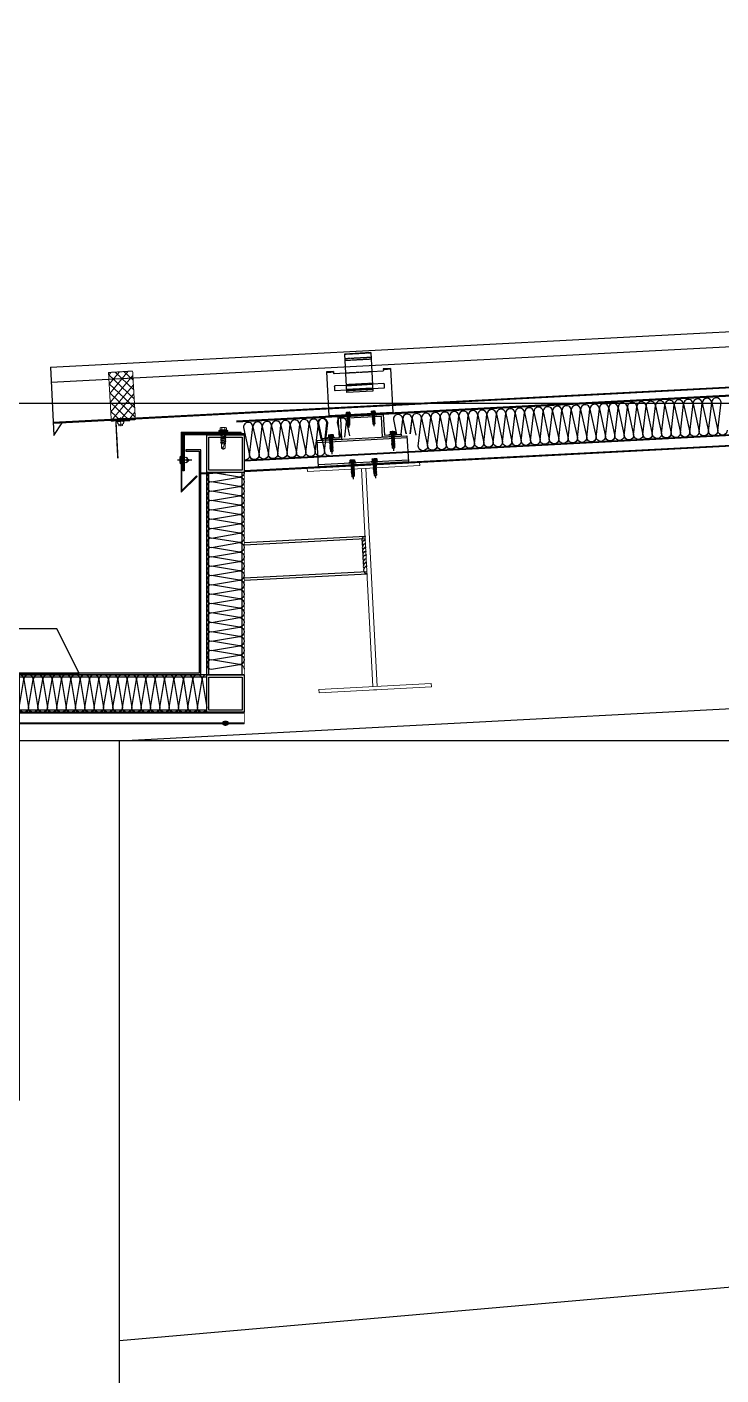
# Model space of a CAD drawing. Extents: x -599358 to 2865263, y -1062760 to 486533.
# Drawn here: x 1850547 to 1851472, y -661956 to -660158 of the extents above; entities that cross this region are included whole.
import ezdxf

# ---------------------------------------------------------------- set-up
doc = ezdxf.new("R2010")
doc.units = 0
for name, pattern in [('__DASH', [0.35, 0.25, -0.1]), ('CENTER', [2, 1.25, -0.25, 0.25, -0.25]), ('CENTER2', [28.575, 19.05, -3.175, 3.175, -3.175]), ('DASH', [0.35, 0.25, -0.1]), ('DOTE', [2.42, 2, -0.2, 0.02, -0.2]), ('HIDDEN', [0.375, 0.25, -0.125])]:
    doc.linetypes.add(name, pattern=pattern)
for name, color, linetype, lineweight in [('00-BW', 140, 'HIDDEN', 5), ('0CABR-零部件（螺钉、螺栓、五金件）', 53, 'Continuous', 13), ('S-dim', 81, 'Continuous', 0), ('T码、堵头、配件', 6, 'Continuous', 13), ('屋面板', 6, 'Continuous', 13), ('粗', 7, 'Continuous', 50), ('紧固件', 4, 'Continuous', 13)]:
    doc.layers.add(name, color=color, linetype=linetype, lineweight=lineweight)
for name, color, linetype in [('3索引', 3, 'Continuous'), ('A-AXIS-DOTE', 14, 'DOTE'), ('A-AXIS-DP', 126, 'Continuous'), ('A-AXIS-SYMB', 3, 'Continuous'), ('A-LIN-V', 9, 'Continuous'), ('BWM', 8, 'Continuous'), ('cen', 1, 'CENTER'), ('COLUMN', 9, 'Continuous'), ('HATCH', 66, 'Continuous'), ('PJ', 151, 'Continuous'), ('Q-焊缝', 8, 'Continuous'), ('SCREW', 233, 'Continuous'), ('SEAMLOK75 - SHEET', 6, 'Continuous'), ('ZX', 1, 'CENTER2'), ('拉铆钉', 243, 'Continuous'), ('配件', 4, 'Continuous'), ('钢承板', 253, 'Continuous')]:
    doc.layers.add(name, color=color, linetype=linetype)

# ---------------------------------------------------------------- blocks, each defined once
blk = doc.blocks.new('w432424324')
at = {"layer": 'A-LIN-V', "color": 2}
for p, q in [((-768354.7, 584057.5), (-759779.7, 584507.5)), ((-768354.7, 583257.5), (-759779.7, 584007.5))]:
    blk.add_line(p, q, dxfattribs=at)
at = {"layer": 'COLUMN'}
blk.add_lwpolyline([(-769154.7, 584057.5), (-769154.7, 568257.5), (-768354.7, 568257.5), (-768354.7, 584057.5)], close=True, dxfattribs=at)
blk = doc.blocks.new('压块-flat-1')
at = {"layer": 'HATCH', "ltscale": 10}
h = blk.add_hatch(dxfattribs=at)
h.set_pattern_fill('ACET-2D-ANSI32', color=256, scale=0.5)
h.set_pattern_definition([(45, (-3162.4305, -11124.3203), (-1.683798, 1.683798), []), (45, (-3161.308, -11124.3203), (-1.683798, 1.683798), [])])
h.paths.add_polyline_path([(-82, 0), (-82, -2), (-2, -2), (-2, -50), (0, -50), (0, 0)])
at = {"layer": '配件', "color": 4}
blk.add_lwpolyline([(-82, 0), (-82, -2), (-2, -2), (-2, -50), (0, -50), (0, 0)], close=True, dxfattribs=at)
blk = doc.blocks.new('G$C114A11A0')
at = {"layer": '0CABR-零部件（螺钉、螺栓、五金件）'}
h = blk.add_hatch(dxfattribs=at)
h.set_pattern_fill('DOTS', color=256, scale=0.1, style=0)
h.set_pattern_definition([(0, (-261042.33595, 10165.88129), (0.079375, 0.15875), [0, -0.15875])])
h.paths.add_polyline_path([(11.9, 30.9), (0.4, 30.9), (0.4, 29.4), (11.9, 29.4)])
for p, q in [((0, 31.7), (1.9, 32.8)), ((0, 31.7), (12.3, 31.7)), ((0, 31.7), (0.3, 30.9)), ((0.3, 30.9), (12, 30.9)), ((0.4, 30.9), (0.4, 29.4)), ((0.4, 29.4), (11.9, 29.4)), ((1.9, 35.5), (1.9, 32.8)), ((1.9, 32.8), (10.4, 32.8)), ((3, 35.9), (9.3, 35.9)), ((4, 35.5), (4, 32.8)), ((8.3, 35.5), (8.3, 32.8)), ((10.4, 35.5), (10.4, 32.8)), ((12.3, 31.7), (10.4, 32.8)), ((11.9, 30.9), (11.9, 29.4)), ((12.3, 31.7), (12, 30.9))]:
    blk.add_line(p, q, dxfattribs=at)
at = {"layer": '0CABR-零部件（螺钉、螺栓、五金件）', "ltscale": 0.03}
for p, q in [((3.4, 29.4), (2.6, 28.9)), ((3.4, 28.4), (2.6, 28.9)), ((9.8, 27.7), (2.6, 28.9)), ((3.4, 27), (2.6, 26.5)), ((3.4, 26), (2.6, 26.5)), ((2.6, 26.5), (9.8, 25.3)), ((3.4, 24.6), (2.6, 24.1)), ((3.4, 23.6), (2.6, 24.1)), ((2.6, 24.1), (9.8, 22.9)), ((3.4, 22.2), (2.6, 21.7)), ((3.4, 21.2), (2.6, 21.7)), ((9.8, 20.5), (2.6, 21.7)), ((3.4, 19.8), (2.6, 19.3)), ((3.4, 18.8), (2.6, 19.3)), ((2.6, 19.3), (9.8, 18.1)), ((3.4, 29.4), (8.9, 28.2)), ((3.4, 28.4), (8.9, 27.2)), ((3.4, 28.4), (3.4, 27)), ((8.9, 25.8), (3.4, 27)), ((3.4, 26), (8.9, 24.8)), ((3.4, 26), (3.4, 24.6)), ((8.9, 23.4), (3.4, 24.6)), ((3.4, 23.6), (3.4, 22.2)), ((8.9, 22.4), (3.4, 23.6)), ((3.4, 22.2), (8.9, 21)), ((3.4, 21.2), (3.4, 19.8)), ((3.4, 21.2), (8.9, 20)), ((8.9, 18.6), (3.4, 19.8)), ((8.9, 17.6), (3.4, 18.8)), ((3.4, 18.8), (3.4, 17.4)), ((8.9, 29.4), (8.9, 28.2)), ((8.9, 28.2), (9.8, 27.7)), ((8.9, 27.2), (9.8, 27.7)), ((8.9, 27.2), (8.9, 25.8)), ((8.9, 25.8), (9.8, 25.3)), ((8.9, 24.8), (9.8, 25.3)), ((8.9, 24.8), (8.9, 23.4)), ((8.9, 23.4), (9.8, 22.9)), ((8.9, 22.4), (9.8, 22.9)), ((8.9, 22.4), (8.9, 21)), ((8.9, 21), (9.8, 20.5)), ((8.9, 20), (9.8, 20.5)), ((8.9, 20), (8.9, 18.6)), ((8.9, 18.6), (9.8, 18.1)), ((8.9, 17.6), (9.8, 18.1)), ((3.4, 17.4), (2.6, 16.9)), ((9.8, 15.7), (2.6, 16.9)), ((3.4, 16.4), (2.6, 16.9)), ((3.6, 14.8), (2.9, 14.4)), ((2.9, 14.4), (3.7, 14.2)), ((3.7, 13.9), (2.9, 14.4)), ((3.4, 17.4), (8.9, 16.2)), ((3.4, 17.4), (8.9, 16.2)), ((3.4, 16.4), (8.9, 15.1)), ((3.6, 14.7), (3.4, 16.4)), ((3.6, 14.7), (3.8, 13.6)), ((3.8, 13.6), (3.8, 8.4)), ((3.8, 8.4), (6, 6.9)), ((3.9, 14.9), (6.2, 9.2)), ((3.9, 14.8), (7, 13.9)), ((4.1, 14.1), (5, 13.9)), ((8.6, 13.9), (4.2, 13.9)), ((8.6, 8.4), (6.3, 6.9)), ((8.6, 13.9), (8.9, 15.1)), ((8.6, 13.9), (8.6, 8.4)), ((8.9, 17.6), (8.9, 16.2)), ((8.9, 16.2), (9.8, 15.7)), ((8.9, 15.1), (9.8, 15.7))]:
    blk.add_line(p, q, dxfattribs=at)
at = {"layer": '0CABR-零部件（螺钉、螺栓、五金件）'}
for centre, radius, start, end in [((3, 34.3), 1.59, 48.3968, 131.6032), ((6.2, 30.1), 5.78, 68.4898, 111.5102), ((9.3, 34.3), 1.59, 48.3968, 131.6032)]:
    blk.add_arc(centre, radius, start, end, dxfattribs=at)
at = {"layer": '0CABR-零部件（螺钉、螺栓、五金件）', "ltscale": 0.03}
for centre, radius, start, end in [((3.8, 14.8), 0.147, 16.3775, 187.739), ((6.2, 7.1), 0.267, 235, 305), ((7.1, 8), 1.53, 15.6219, 127.3885), ((3.2, 8), 3.25, 338.5847, 22.4418)]:
    blk.add_arc(centre, radius, start, end, dxfattribs=at)
blk = doc.blocks.new('*U676')
at = {"layer": 'cen', "ltscale": 0.3}
blk.add_line((14, 0), (-5, 0), dxfattribs=at)
at = {"layer": 'SCREW'}
for p, q in [((-0.9, 5), (-0.9, -5)), ((0, 5), (-0.9, 5)), ((0, -5), (0, 5)), ((4, 2.2), (0, 2.2)), ((4, 2.2), (4, -2.3)), ((8.7, 2), (8, 2.2)), ((8, 2.2), (8, -2.2)), ((9.9, 0.8), (8.7, 2)), ((10.2, 0.7), (9.9, 0.8)), ((9.9, -0.2), (10.2, 0.7)), ((-0.9, -5), (0, -5)), ((4, -2.3), (0, -2.3)), ((8, -2.2), (9.9, -0.2))]:
    blk.add_line(p, q, dxfattribs=at)
for centre, radius, start, end in [((17.3, 0), 18.8, 164.6076, 195.3924), ((6, 1.9), 2.04, 7.579, 172.421), ((6, -1.9), 2.04, 187.579, 352.421)]:
    blk.add_arc(centre, radius, start, end, dxfattribs=at)
blk = doc.blocks.new('*U678')
at = {"layer": '拉铆钉'}
blk.add_line((-2.1, 0), (4.1, 0), dxfattribs=at)
for points in [[(-0.4, 3.2, 0.376048), (-0.4, -3.2)], [(3.4, -1.3), (3.5, -1.3, 0.414214), (3.7, -1), (3.7, 1, 0.414214), (3.5, 1.3), (3.4, 1.3)]]:
    blk.add_lwpolyline(points, format="xyb", dxfattribs=at)
for points in [[(0, -3.2), (0, 3.2), (-0.4, 3.2), (-0.4, -3.2)], [(1.6, -1.6), (0, -1.6), (0, 1.6), (1.6, 1.6)]]:
    blk.add_lwpolyline(points, close=True, dxfattribs=at)
blk.add_lwpolyline([(2.7, 3.2), (2.3, 3.2, 0.414214), (1.6, 2.6), (1.6, -2.6, 0.414214), (2.3, -3.2), (2.7, -3.2, 0.414214), (3.4, -2.6), (3.4, 2.6, 0.414214)], format="xyb", close=True, dxfattribs=at)
blk = doc.blocks.new('3346')
at = {"color": 2, "ltscale": 50}
for p, q in [((484459.8, -34745.8), (484459.8, -34426.9)), ((483543.3, -34745.8), (483543.3, -34475.9)), ((483546.3, -34745.8), (483546.3, -34475.9)), ((483590.3, -34745.8), (483590.3, -34475.9)), ((483593.3, -34745.8), (483593.3, -34475.9)), ((484462.8, -34745.8), (484462.8, -34475.9)), ((484506.8, -34745.8), (484506.8, -34475.9)), ((484509.8, -34745.8), (483593.3, -34745.8)), ((484459.8, -34748.8), (483593.3, -34748.8)), ((484459.8, -34792.8), (483593.3, -34792.8)), ((484509.8, -34795.8), (483593.3, -34795.8))]:
    blk.add_line(p, q, dxfattribs=at)
at = {"ltscale": 50}
for p, q in [((484109.8, -34743.8), (484109.8, -35313.7)), ((484209.8, -34743.8), (484209.8, -35313.7))]:
    blk.add_line(p, q, dxfattribs=at)
at = {"color": 4, "ltscale": 50}
for p, q in [((483543.3, -34795.8), (484509.8, -34795.8)), ((483543.3, -34796.6), (484509.8, -34796.6)), ((483543.3, -34810), (484509.8, -34810)), ((483543.3, -34810.8), (484509.8, -34810.8))]:
    blk.add_line(p, q, dxfattribs=at)
at = {"color": 2, "ltscale": 50}
for points in [[(483593.3, -34475.9), (483543.3, -34475.9), (483543.3, -34425.9), (483593.3, -34425.9)], [(483590.3, -34472.9), (483546.3, -34472.9), (483546.3, -34428.9), (483590.3, -34428.9)], [(484509.8, -34475.9), (484459.8, -34475.9), (484459.8, -34425.9), (484509.8, -34425.9)], [(484506.8, -34472.9), (484462.8, -34472.9), (484462.8, -34428.9), (484506.8, -34428.9)], [(483593.3, -34795.8), (483543.3, -34795.8), (483543.3, -34745.8), (483593.3, -34745.8)], [(483590.3, -34792.8), (483546.3, -34792.8), (483546.3, -34748.8), (483590.3, -34748.8)], [(484509.8, -34795.8), (484459.8, -34795.8), (484459.8, -34745.8), (484509.8, -34745.8)], [(484506.8, -34792.8), (484462.8, -34792.8), (484462.8, -34748.8), (484506.8, -34748.8)]]:
    blk.add_lwpolyline(points, close=True, dxfattribs=at)
at = {"color": 1, "ltscale": 50}
blk.add_lwpolyline([(484431.8, -34447.8), (484449.8, -34447.8), (484449.8, -34743.8), (483603.8, -34743.8), (483603.8, -34447.8), (483621.8, -34447.8), (483621.8, -34445.8), (483601.8, -34445.8), (483601.8, -34745.8), (484451.8, -34745.8), (484451.8, -34445.8), (484431.8, -34445.8)], close=True, dxfattribs=at)
at = {"ltscale": 50}
blk.add_lwpolyline([(484289.8, -34743.8), (484259.8, -34684.5), (484059.8, -34684.5), (484029.8, -34743.8)], close=True, dxfattribs=at)
at = {"layer": 'BWM'}
for points in [[(483543.3, -34475.9, 0.414214), (483549.6, -34482.1), (483587.1, -34475.9, -1), (483587.1, -34488.4), (483549.6, -34482.1, 1), (483549.6, -34494.6), (483587.1, -34488.4, -1), (483587.1, -34500.9), (483549.6, -34494.6, 1), (483549.6, -34507.1), (483587.1, -34500.9, -1), (483587.1, -34513.4), (483549.6, -34507.1, 1), (483549.6, -34519.6), (483587.1, -34513.4, -1), (483587.1, -34525.9), (483549.6, -34519.6, 1), (483549.6, -34532.1), (483587.1, -34525.9, -1), (483587.1, -34538.4), (483549.6, -34532.1, 1), (483549.6, -34544.6), (483587.1, -34538.4, -1), (483587.1, -34550.9), (483549.6, -34544.6, 1), (483549.6, -34557.1), (483587.1, -34550.9, -1), (483587.1, -34563.4), (483549.6, -34557.1, 1), (483549.6, -34569.6), (483587.1, -34563.4, -1), (483587.1, -34575.9), (483549.6, -34569.6, 1), (483549.6, -34582.1), (483587.1, -34575.9, -1), (483587.1, -34588.4), (483549.6, -34582.1, 1), (483549.6, -34594.6), (483587.1, -34588.4, -1), (483587.1, -34600.9), (483549.6, -34594.6, 1), (483549.6, -34607.1), (483587.1, -34600.9, -1), (483587.1, -34613.4), (483549.6, -34607.1, 1), (483549.6, -34619.6), (483587.1, -34613.4, -1), (483587.1, -34625.9), (483549.6, -34619.6, 1), (483549.6, -34632.1), (483587.1, -34625.9, -1), (483587.1, -34638.4), (483549.6, -34632.1, 1), (483549.6, -34644.6), (483587.1, -34638.4, -1), (483587.1, -34650.9), (483549.6, -34644.6, 1), (483549.6, -34657.1), (483587.1, -34650.9, -1), (483587.1, -34663.4), (483549.6, -34657.1, 1), (483549.6, -34669.6), (483587.1, -34663.4, -1), (483587.1, -34675.9), (483549.6, -34669.6, 1), (483549.6, -34682.1), (483587.1, -34675.9, -1), (483587.1, -34688.4), (483549.6, -34682.1, 1), (483549.6, -34694.6), (483587.1, -34688.4, -1), (483587.1, -34700.9), (483549.6, -34694.6, 1), (483549.6, -34707.1), (483587.1, -34700.9, -1), (483587.1, -34713.4), (483549.6, -34707.1, 1), (483549.6, -34719.6), (483587.1, -34713.4, -1), (483587.1, -34725.9), (483549.6, -34719.6, 1), (483549.6, -34732.1), (483587.1, -34725.9, -1), (483587.1, -34738.4), (483549.6, -34732.1, 0.414214), (483543.3, -34738.4)], [(484509.8, -34475.9, -0.414214), (484503.6, -34482.1), (484466.1, -34475.9, 1), (484466.1, -34488.4), (484503.6, -34482.1, -1), (484503.6, -34494.6), (484466.1, -34488.4, 1), (484466.1, -34500.9), (484503.6, -34494.6, -1), (484503.6, -34507.1), (484466.1, -34500.9, 1), (484466.1, -34513.4), (484503.6, -34507.1, -1), (484503.6, -34519.6), (484466.1, -34513.4, 1), (484466.1, -34525.9), (484503.6, -34519.6, -1), (484503.6, -34532.1), (484466.1, -34525.9, 1), (484466.1, -34538.4), (484503.6, -34532.1, -1), (484503.6, -34544.6), (484466.1, -34538.4, 1), (484466.1, -34550.9), (484503.6, -34544.6, -1), (484503.6, -34557.1), (484466.1, -34550.9, 1), (484466.1, -34563.4), (484503.6, -34557.1, -1), (484503.6, -34569.6), (484466.1, -34563.4, 1), (484466.1, -34575.9), (484503.6, -34569.6, -1), (484503.6, -34582.1), (484466.1, -34575.9, 1), (484466.1, -34588.4), (484503.6, -34582.1, -1), (484503.6, -34594.6), (484466.1, -34588.4, 1), (484466.1, -34600.9), (484503.6, -34594.6, -1), (484503.6, -34607.1), (484466.1, -34600.9, 1), (484466.1, -34613.4), (484503.6, -34607.1, -1), (484503.6, -34619.6), (484466.1, -34613.4, 1), (484466.1, -34625.9), (484503.6, -34619.6, -1), (484503.6, -34632.1), (484466.1, -34625.9, 1), (484466.1, -34638.4), (484503.6, -34632.1, -1), (484503.6, -34644.6), (484466.1, -34638.4, 1), (484466.1, -34650.9), (484503.6, -34644.6, -1), (484503.6, -34657.1), (484466.1, -34650.9, 1), (484466.1, -34663.4), (484503.6, -34657.1, -1), (484503.6, -34669.6), (484466.1, -34663.4, 1), (484466.1, -34675.9), (484503.6, -34669.6, -1), (484503.6, -34682.1), (484466.1, -34675.9, 1), (484466.1, -34688.4), (484503.6, -34682.1, -1), (484503.6, -34694.6), (484466.1, -34688.4, 1), (484466.1, -34700.9), (484503.6, -34694.6, -1), (484503.6, -34707.1), (484466.1, -34700.9, 1), (484466.1, -34713.4), (484503.6, -34707.1, -1), (484503.6, -34719.6), (484466.1, -34713.4, 1), (484466.1, -34725.9), (484503.6, -34719.6, -1), (484503.6, -34732.1), (484466.1, -34725.9, 1), (484466.1, -34738.4), (484503.6, -34732.1, -0.414214), (484509.8, -34738.4)], [(484459.8, -34745.8, 0.414214), (484453.6, -34752), (484459.8, -34789.5, -1), (484447.3, -34789.5), (484453.6, -34752, 1), (484441.1, -34752), (484447.3, -34789.5, -1), (484434.8, -34789.5), (484441.1, -34752, 1), (484428.6, -34752), (484434.8, -34789.5, -1), (484422.3, -34789.5), (484428.6, -34752, 1), (484416.1, -34752), (484422.3, -34789.5, -1), (484409.8, -34789.5), (484416.1, -34752, 1), (484403.6, -34752), (484409.8, -34789.5, -1), (484397.3, -34789.5), (484403.6, -34752, 1), (484391.1, -34752), (484397.3, -34789.5, -1), (484384.8, -34789.5), (484391.1, -34752, 1), (484378.6, -34752), (484384.8, -34789.5, -1), (484372.3, -34789.5), (484378.6, -34752, 1), (484366.1, -34752), (484372.3, -34789.5, -1), (484359.8, -34789.5), (484366.1, -34752, 1), (484353.6, -34752), (484359.8, -34789.5, -1), (484347.3, -34789.5), (484353.6, -34752, 1), (484341.1, -34752), (484347.3, -34789.5, -1), (484334.8, -34789.5), (484341.1, -34752, 1), (484328.6, -34752), (484334.8, -34789.5, -1), (484322.3, -34789.5), (484328.6, -34752, 1), (484316.1, -34752), (484322.3, -34789.5, -1), (484309.8, -34789.5), (484316.1, -34752, 1), (484303.6, -34752), (484309.8, -34789.5, -1), (484297.3, -34789.5), (484303.6, -34752, 1), (484291.1, -34752), (484297.3, -34789.5, -1), (484284.8, -34789.5), (484291.1, -34752, 1), (484278.6, -34752), (484284.8, -34789.5, -1), (484272.3, -34789.5), (484278.6, -34752, 1), (484266.1, -34752), (484272.3, -34789.5, -1), (484259.8, -34789.5), (484266.1, -34752, 1), (484253.6, -34752), (484259.8, -34789.5, -1), (484247.3, -34789.5), (484253.6, -34752, 1), (484241.1, -34752), (484247.3, -34789.5, -1), (484234.8, -34789.5), (484241.1, -34752, 1), (484228.6, -34752), (484234.8, -34789.5, -1), (484222.3, -34789.5), (484228.6, -34752, 1), (484216.1, -34752), (484222.3, -34789.5, -1), (484209.8, -34789.5), (484216.1, -34752, 1), (484203.6, -34752), (484209.8, -34789.5, -1), (484197.3, -34789.5), (484203.6, -34752, 1), (484191.1, -34752), (484197.3, -34789.5, -1), (484184.8, -34789.5), (484191.1, -34752, 1), (484178.6, -34752), (484184.8, -34789.5, -1), (484172.3, -34789.5), (484178.6, -34752, 1), (484166.1, -34752), (484172.3, -34789.5, -1), (484159.8, -34789.5), (484166.1, -34752, 1), (484153.6, -34752), (484159.8, -34789.5, -1), (484147.3, -34789.5), (484153.6, -34752, 1), (484141.1, -34752), (484147.3, -34789.5, -1), (484134.8, -34789.5), (484141.1, -34752, 1), (484128.6, -34752), (484134.8, -34789.5, -1), (484122.3, -34789.5), (484128.6, -34752, 1), (484116.1, -34752), (484122.3, -34789.5, -1), (484109.8, -34789.5), (484116.1, -34752, 1), (484103.6, -34752), (484109.8, -34789.5, -1), (484097.3, -34789.5), (484103.6, -34752, 1), (484091.1, -34752), (484097.3, -34789.5, -1), (484084.8, -34789.5), (484091.1, -34752, 1), (484078.6, -34752), (484084.8, -34789.5, -1), (484072.3, -34789.5), (484078.6, -34752, 1), (484066.1, -34752), (484072.3, -34789.5, -1), (484059.8, -34789.5), (484066.1, -34752, 1), (484053.6, -34752), (484059.8, -34789.5, -1), (484047.3, -34789.5), (484053.6, -34752, 1), (484041.1, -34752), (484047.3, -34789.5, -1), (484034.8, -34789.5), (484041.1, -34752, 1), (484028.6, -34752), (484034.8, -34789.5, -1), (484022.3, -34789.5), (484028.6, -34752, 1), (484016.1, -34752), (484022.3, -34789.5, -1), (484009.8, -34789.5), (484016.1, -34752, 1), (484003.6, -34752), (484009.8, -34789.5, -1), (483997.3, -34789.5), (484003.6, -34752, 1), (483991.1, -34752), (483997.3, -34789.5, -1), (483984.8, -34789.5), (483991.1, -34752, 1), (483978.6, -34752), (483984.8, -34789.5, -1), (483972.3, -34789.5), (483978.6, -34752, 1), (483966.1, -34752), (483972.3, -34789.5, -1), (483959.8, -34789.5), (483966.1, -34752, 1), (483953.6, -34752), (483959.8, -34789.5, -1), (483947.3, -34789.5), (483953.6, -34752, 1), (483941.1, -34752), (483947.3, -34789.5, -1), (483934.8, -34789.5), (483941.1, -34752, 1), (483928.6, -34752), (483934.8, -34789.5, -1), (483922.3, -34789.5), (483928.6, -34752, 1), (483916.1, -34752), (483922.3, -34789.5, -1), (483909.8, -34789.5), (483916.1, -34752, 1), (483903.6, -34752), (483909.8, -34789.5, -1), (483897.3, -34789.5), (483903.6, -34752, 1), (483891.1, -34752), (483897.3, -34789.5, -1), (483884.8, -34789.5), (483891.1, -34752, 1), (483878.6, -34752), (483884.8, -34789.5, -1), (483872.3, -34789.5), (483878.6, -34752, 1), (483866.1, -34752), (483872.3, -34789.5, -1), (483859.8, -34789.5), (483866.1, -34752, 1), (483853.6, -34752), (483859.8, -34789.5, -1), (483847.3, -34789.5), (483853.6, -34752, 1), (483841.1, -34752), (483847.3, -34789.5, -1), (483834.8, -34789.5), (483841.1, -34752, 1), (483828.6, -34752), (483834.8, -34789.5, -1), (483822.3, -34789.5), (483828.6, -34752, 1), (483816.1, -34752), (483822.3, -34789.5, -1), (483809.8, -34789.5), (483816.1, -34752, 1), (483803.6, -34752), (483809.8, -34789.5, -1), (483797.3, -34789.5), (483803.6, -34752, 1), (483791.1, -34752), (483797.3, -34789.5, -1), (483784.8, -34789.5), (483791.1, -34752, 1), (483778.6, -34752), (483784.8, -34789.5, -1), (483772.3, -34789.5), (483778.6, -34752, 1), (483766.1, -34752), (483772.3, -34789.5, -1), (483759.8, -34789.5), (483766.1, -34752, 1), (483753.6, -34752), (483759.8, -34789.5, -1), (483747.3, -34789.5), (483753.6, -34752, 1), (483741.1, -34752), (483747.3, -34789.5, -1), (483734.8, -34789.5), (483741.1, -34752, 1), (483728.6, -34752), (483734.8, -34789.5, -1), (483722.3, -34789.5), (483728.6, -34752, 1), (483716.1, -34752), (483722.3, -34789.5, -1), (483709.8, -34789.5), (483716.1, -34752, 1), (483703.6, -34752), (483709.8, -34789.5, -1), (483697.3, -34789.5), (483703.6, -34752, 1), (483691.1, -34752), (483697.3, -34789.5, -1), (483684.8, -34789.5), (483691.1, -34752, 1), (483678.6, -34752), (483684.8, -34789.5, -1), (483672.3, -34789.5), (483678.6, -34752, 1), (483666.1, -34752), (483672.3, -34789.5, -1), (483659.8, -34789.5), (483666.1, -34752, 1), (483653.6, -34752), (483659.8, -34789.5, -1), (483647.3, -34789.5), (483653.6, -34752, 1), (483641.1, -34752), (483647.3, -34789.5, -1), (483634.8, -34789.5), (483641.1, -34752, 1), (483628.6, -34752), (483634.8, -34789.5, -1), (483622.3, -34789.5), (483628.6, -34752, 1), (483616.1, -34752), (483622.3, -34789.5, -1), (483609.8, -34789.5), (483616.1, -34752, 1), (483603.6, -34752), (483609.8, -34789.5, -1), (483597.3, -34789.5), (483603.6, -34752, 0.414214), (483597.3, -34745.8)]]:
    blk.add_lwpolyline(points, format="xyb", dxfattribs=at)
at = {"layer": '屋面板', "color": 6}
for points in [[(483547.3, -34423.4), (483626.3, -34423.4), (483626.3, -34500), (483606.8, -34480.5), (483606.1, -34481.2), (483627.3, -34502.4), (483627.3, -34422.4), (483547.3, -34422.4)], [(484505.8, -34423.4), (484426.8, -34423.4), (484426.8, -34500), (484446.3, -34480.5), (484447, -34481.2), (484425.8, -34502.4), (484425.8, -34422.4), (484505.8, -34422.4)]]:
    blk.add_lwpolyline(points, close=True, dxfattribs=at)
at = {"layer": '钢承板', "color": 4, "const_width": 1}
for points in [[(483543.3, -34475.9), (483543.3, -34810.8), (483593.3, -34810.8)], [(484509.8, -34475.9), (484509.8, -34810.8), (484459.8, -34810.8)]]:
    blk.add_lwpolyline(points, dxfattribs=at)
blk.add_blockref('压块-flat-1', (483625.3, -34423.9))
at = {"xscale": -1}
blk.add_blockref('压块-flat-1', (484427.8, -34423.9), dxfattribs=at)
for name, p, rotation in [('*U676', (483627.3, -34459.4, 0), 180), ('*U678', (483568.3, -34811.6), 90)]:
    blk.add_blockref(name, p, dxfattribs=dict(rotation=rotation))
for name, p, rotation in [('*U676', (484425.8, -34459.4, 0), 180), ('*U678', (484484.8, -34811.6), 270)]:
    blk.add_blockref(name, p, dxfattribs=dict(at, rotation=rotation))
at = {"layer": '00-BW', "rotation": 359.9973387277178}
blk.add_blockref('G$C114A11A0', (483565.2, -34451.8), dxfattribs=at)
at = {"layer": '00-BW', "xscale": -1, "rotation": 0.002661272333384091}
blk.add_blockref('G$C114A11A0', (484488, -34451.8), dxfattribs=at)
blk = doc.blocks.new('*U688')
at = {"layer": '紧固件', "extrusion": (-3.52327e-23, -6.31601e-13, -1)}
for p, q in [((2.5, 0), (-2.5, 0)), ((2.5, -6.1), (-2.5, -6.1))]:
    blk.add_line(p, q, dxfattribs=at)
at = {"layer": '紧固件', "color": 1, "linetype": 'CENTER', "ltscale": 0.01, "extrusion": (-3.52327e-23, -6.31601e-13, -1)}
blk.add_line((0, 2.9), (0, -8.6), dxfattribs=at)
at = {"layer": '紧固件', "extrusion": (-3.52327e-23, -6.31601e-13, -1)}
blk.add_lwpolyline([(-4, 2), (4, 2, -1), (4, 0), (2.5, 0), (2.5, -1.9, -0.72774), (2.5, -6.1), (2.5, -7.4, -0.414214), (2, -7.9), (-2, -7.9, -0.414214), (-2.5, -7.4), (-2.5, -6.1, -0.72774), (-2.5, -1.9), (-2.5, 0), (-4, 0, -1)], format="xyb", close=True, dxfattribs=at)
blk = doc.blocks.new('*U2059')
at = {"layer": 'T码、堵头、配件', "linetype": 'DASH', "ltscale": 3}
h = blk.add_hatch(dxfattribs=at)
h.set_pattern_fill('NET', color=13, scale=2, angle=45, style=0)
h.paths.add_polyline_path([(12.3, 47.5), (-12.7, 47.5), (-12.7, 0), (12.3, 0)])
at = {"layer": 'T码、堵头、配件', "color": 13, "linetype": 'DASH', "ltscale": 3}
blk.add_lwpolyline([(12.3, 47.5), (-12.7, 47.5), (-12.7, 0), (12.3, 0)], close=True, dxfattribs=at)
blk = doc.blocks.new('324')
blk.add_rational_spline([(288338.6, -582640.4, 0.3), (288352.5, -582640.3, -0.9), (288357.5, -582640.3, 2.4), (288358.4, -582640.3, 3), (288359, -582641, 3.4), (288359.6, -582641.7, 3.8), (288359.6, -582642.8, 3.8), (288359.8, -582665.9, 3.6), (288360, -582689, 3.4), (288360.2, -582689, 3.5), (288360.4, -582689, 3.7), (288360.2, -582665.9, 3.8), (288360, -582642.8, 4), (288360, -582641.5, 4), (288359.3, -582640.7, 3.6), (288358.5, -582639.8, 3.1), (288357.5, -582639.8, 2.4), (288352.5, -582639.8, -0.9), (288338.6, -582639.9, 0.3), (288338.6, -582640.2, 0.3), (288338.6, -582640.4, 0.3)], [1, 1, 1, 0.923879532509, 1, 0.923879532509, 1, 1, 1, 1, 1, 1, 1, 0.92387953251, 1, 0.92387953251, 1, 1, 1, 1, 1], degree=2, knots=[0, 0, 0, 1, 1, 1.785398, 1.785398, 2.570796, 2.570796, 3.570796, 3.570796, 4.570796, 4.570796, 5.570796, 5.570796, 6.356194, 6.356194, 7.141593, 7.141593, 8.141593, 8.141593, 9.141593, 9.141593, 9.141593])
at = {"extrusion": (0.384106, 0.002152, 0.923287), "xscale": -1, "rotation": 270.409525737971}
blk.add_blockref('*U688', (-584245.2, -263213.8, 109492.9), dxfattribs=at)
at = {"layer": 'PJ', "extrusion": (2.43172e-16, -3.263e-14, -1), "xscale": 1.36762023444512, "yscale": 1.36762023444512, "zscale": -1.36762023444512, "rotation": 359.5730164586824}
blk.add_blockref('*U2059', (-288347.5, -582639.8, 0), dxfattribs=at)
blk = doc.blocks.new('DT')
at = {"layer": '3索引', "color": 5, "extrusion": (0.072286, -0.009155, 0.997342), "rotation": 272.6791958730362}
blk.add_blockref('324', (568525.5, 315258.2, -0.3), dxfattribs=at)
blk = doc.blocks.new('34t65')
at = {"color": 2, "ltscale": 50}
for p, q in [((1430037, 238183.4), (1430157, 238183.4)), ((1430037, 238148.4), (1430037, 238183.4)), ((1430037, 238180.9), (1430157, 238180.9)), ((1430157, 238183.4), (1430157, 238148.4)), ((1430157, 238150.9), (1430037, 238150.9)), ((1430157, 238148.4), (1430037, 238148.4))]:
    blk.add_line(p, q, dxfattribs=at)
blk = doc.blocks.new('*U1726')
at = {"layer": 'PJ'}
for p, q in [((-4.4, 0.5), (-4.4, 0)), ((4.4, 0), (-4.4, 0)), ((-4.1, 0.8), (-3.1, 1)), ((4.1, 0.8), (-4.1, 0.8)), ((-3.1, 3.9), (-3.1, 1)), ((3.1, 1), (-3.1, 1)), ((2.3, 4.2), (-2.3, 4.2)), ((-2, 0.8), (-1.5, 1)), ((-1.5, 3.9), (-1.5, 1)), ((-1.5, 0), (-1.5, -1.6)), ((1.5, 3.9), (1.5, 1)), ((2.2, 0.8), (1.5, 1)), ((1.5, 0), (1.5, -1.1)), ((3.1, 3.9), (3.1, 1)), ((4.1, 0.8), (3.1, 1)), ((4.4, 0.5), (4.4, 0)), ((-2.1, -1.9), (2.1, -1.4)), ((-2.1, -1.9), (-1.5, -1.6)), ((-2.1, -1.9), (-1.5, -2.2)), ((-2.1, -3.3), (2.1, -2.8)), ((-2.1, -3.3), (-1.5, -3)), ((-2.1, -3.3), (-1.5, -3.6)), ((-2.1, -4.7), (2.1, -4.2)), ((-2.1, -4.7), (-1.5, -4.4)), ((-2.1, -4.7), (-1.5, -5)), ((-2.1, -6.1), (2.1, -5.6)), ((-2.1, -6.1), (-1.5, -5.8)), ((-2.1, -6.1), (-1.5, -6.4)), ((-2.1, -7.5), (2.1, -7)), ((-2.1, -7.5), (-1.5, -7.2)), ((-2.1, -7.5), (-1.5, -7.8)), ((-2.1, -8.9), (2.1, -8.4)), ((-2.1, -8.9), (-1.5, -8.6)), ((-2.1, -8.9), (-1.5, -9.2)), ((-2.1, -10.3), (2.1, -9.8)), ((-2.1, -10.3), (-1.5, -10)), ((-2.1, -10.3), (-1.5, -10.6)), ((-2.1, -11.7), (2.1, -11.2)), ((-2.1, -11.7), (-1.5, -11.4)), ((-2.1, -11.7), (-1.5, -12)), ((-2.1, -13.1), (-1.5, -12.8)), ((-2.1, -13.1), (-1.1, -13)), ((-2.1, -13.1), (-1.5, -13.4)), ((-1.5, -1.6), (1.5, -1.1)), ((-1.5, -2.2), (1.5, -1.7)), ((-1.5, -2.2), (-1.5, -3)), ((-1.5, -3), (1.5, -2.5)), ((-1.5, -3.6), (1.5, -3.1)), ((-1.5, -3.6), (-1.5, -4.4)), ((-1.5, -4.4), (1.5, -3.9)), ((-1.5, -5), (1.5, -4.5)), ((-1.5, -5), (-1.5, -5.8)), ((-1.5, -5.8), (1.5, -5.3)), ((-1.5, -6.4), (1.5, -5.9)), ((-1.5, -6.4), (-1.5, -7.2)), ((-1.5, -7.2), (1.5, -6.7)), ((-1.5, -7.8), (1.5, -7.3)), ((-1.5, -7.8), (-1.5, -8.6)), ((-1.5, -8.6), (1.5, -8.1)), ((-1.5, -9.2), (1.5, -8.7)), ((-1.5, -9.2), (-1.5, -10)), ((-1.5, -10), (1.5, -9.5)), ((-1.5, -10.6), (1.5, -10.1)), ((-1.5, -10.6), (-1.5, -11.4)), ((-1.5, -11.4), (1.5, -10.9)), ((-1.5, -12), (1.5, -11.5)), ((-1.5, -12), (-1.5, -12.8)), ((-1.5, -12.8), (-1, -12.7)), ((-1.5, -13.4), (-1.5, -17.2)), ((-1.5, -13.4), (-1.3, -13.4)), ((0, -18.6), (-1.5, -17.2)), ((0, -18.6), (1.5, -17.2)), ((0.6, -12.4), (1.5, -12.3)), ((0.7, -12.8), (2.1, -12.6)), ((0.7, -13), (1.5, -12.9)), ((0.7, -13.8), (1.5, -13.7)), ((0.7, -14.2), (2.1, -14)), ((0.7, -14.4), (1.5, -14.3)), ((1.5, -0.3), (1.5, -1.1)), ((2.1, -1.4), (1.5, -1.1)), ((2.1, -1.4), (1.5, -1.7)), ((1.5, -1.7), (1.5, -2.5)), ((2.1, -2.8), (1.5, -2.5)), ((2.1, -2.8), (1.5, -3.1)), ((1.5, -3.1), (1.5, -3.9)), ((2.1, -4.2), (1.5, -3.9)), ((2.1, -4.2), (1.5, -4.5)), ((1.5, -4.5), (1.5, -5.3)), ((2.1, -5.6), (1.5, -5.3)), ((2.1, -5.6), (1.5, -5.9)), ((1.5, -5.9), (1.5, -6.7)), ((2.1, -7), (1.5, -6.7)), ((2.1, -7), (1.5, -7.3)), ((1.5, -7.3), (1.5, -8.1)), ((2.1, -8.4), (1.5, -8.1)), ((2.1, -8.4), (1.5, -8.7)), ((1.5, -8.7), (1.5, -9.5)), ((2.1, -9.8), (1.5, -9.5)), ((2.1, -9.8), (1.5, -10.1)), ((1.5, -10.1), (1.5, -10.9)), ((2.1, -11.2), (1.5, -10.9)), ((2.1, -11.2), (1.5, -11.5)), ((1.5, -11.5), (1.5, -12.3)), ((2.1, -12.6), (1.5, -12.3)), ((2.1, -12.6), (1.5, -12.9)), ((1.5, -12.9), (1.5, -13.7)), ((2.1, -14), (1.5, -13.7)), ((2.1, -14), (1.5, -14.3)), ((1.5, -14.3), (1.5, -17.2))]:
    blk.add_line(p, q, dxfattribs=at)
blk.add_lwpolyline([(0, -18.6), (0.7, -14.4), (0.7, -12.7, 0.417657), (0.4, -12.4, 0.097062), (-1, -12.7), (-1.5, -13.8)], format="xyb", dxfattribs=at)
for centre, radius, start, end in [((-4.1, 0.5), 0.3, 90, 180), ((-2.3, 3.3), 0.951, 35.4009, 144.5991), ((0, 1), 3.2, 61.0594, 118.9406), ((2.3, 3.3), 0.951, 35.4009, 144.5991), ((4.1, 0.5), 0.3, 0, 90)]:
    blk.add_arc(centre, radius, start, end, dxfattribs=at)
at = {"layer": 'ZX', "ltscale": 0.2}
blk.add_line((0, 4.9), (0, -21), dxfattribs=at)
blk = doc.blocks.new('A$C2F3B4A73')
at = {"layer": '粗', "lineweight": -2}
for p, q in [((25.2, 101.1), (60.4, 101.1)), ((25.2, 101.1), (25.2, 49.6)), ((60.4, 101.1), (60.4, 49.6)), ((0, 78.7), (9.6, 78.7)), ((0, 78.7), (0, 19.8)), ((9.6, 78.7), (9.6, 76.3)), ((10.4, 75.5), (25.2, 75.5)), ((60.4, 75.5), (75.2, 75.5)), ((76, 78.7), (85.6, 78.7)), ((76, 78.7), (76, 76.3)), ((85.6, 78.7), (85.6, 19.8)), ((9.6, 58.4), (9.6, 53.6)), ((10.4, 59.2), (25.2, 59.2)), ((25.2, 58.4), (60.4, 58.4)), ((60.4, 59.2), (75.2, 59.2)), ((76, 58.4), (76, 53.6)), ((10.4, 52.8), (25.2, 52.8)), ((25.2, 53.6), (60.4, 53.6)), ((25.2, 49.6), (60.4, 49.6)), ((60.4, 52.8), (75.2, 52.8)), ((0, 19.8), (85.6, 19.8)), ((0, 18.8), (0, 19.8)), ((0, 18.8), (85.6, 18.8)), ((14.4, 19.8), (14.4, 18.8)), ((71.2, 19.8), (71.2, 18.8)), ((85.6, 19.8), (85.6, 18.8))]:
    blk.add_line(p, q, dxfattribs=at)
at = {"layer": '粗', "linetype": 'DASH', "lineweight": -2}
for p, q in [((25.2, 100.6), (60.4, 100.6)), ((25.2, 94.7), (60.4, 94.7)), ((25.2, 92.3), (60.4, 92.3)), ((0, 77.7), (9.6, 77.7)), ((25.2, 75.5), (60.4, 75.5)), ((76, 77.7), (85.6, 77.7)), ((25.2, 60), (60.4, 60)), ((25.2, 59.2), (60.4, 59.2)), ((25.2, 52.8), (60.4, 52.8)), ((25.2, 52), (60.4, 52)), ((16, 19.8), (16, 18.8)), ((21.6, 19.8), (21.6, 18.8)), ((29.6, 19.8), (29.6, 18.8)), ((35.2, 19.8), (35.2, 18.8)), ((50.4, 19.8), (50.4, 18.8)), ((56, 19.8), (56, 18.8)), ((64, 19.8), (64, 18.8)), ((69.6, 19.8), (69.6, 18.8))]:
    blk.add_line(p, q, dxfattribs=at)
at = {"layer": '粗', "lineweight": -2}
for centre, start, end in [((10.4, 76.3), 180, 270), ((75.2, 76.3), 270, 0), ((10.4, 58.4), 90, 180), ((75.2, 58.4), 0, 90), ((10.4, 53.6), 180, 270), ((75.2, 53.6), 270, 0)]:
    blk.add_arc(centre, 0.8, start, end, dxfattribs=at)
at = {"layer": '紧固件', "color": 2, "yscale": 0.8, "zscale": 0.8}
for p, xscale in [((26.1, 19.8), 0.8), ((59.5, 19.8), -0.8)]:
    blk.add_blockref('*U1726', p, dxfattribs=dict(at, xscale=xscale))
blk = doc.blocks.new('A$C51791418')
blk.add_blockref('A$C2F3B4A73', (-42.8, -15.8))
blk = doc.blocks.new('2134')
at = {"color": 1, "linetype": 'Continuous', "ltscale": 10}
for p, q in [((2311608.2, -279977.6), (2311758.2, -279977.6)), ((2311608.2, -279982.1), (2311608.2, -279977.6)), ((2311758.2, -279982.1), (2311758.2, -279977.6)), ((2311608.2, -279982.1), (2311758.2, -279982.1)), ((2311680.2, -280273.1), (2311680.2, -279982.1)), ((2311686.2, -280273.1), (2311686.2, -279982.1)), ((2311608.2, -280273.1), (2311758.2, -280273.1)), ((2311608.2, -280277.6), (2311608.2, -280273.1)), ((2311608.2, -280277.6), (2311758.2, -280277.6)), ((2311758.2, -280273.1), (2311758.2, -280277.6))]:
    blk.add_line(p, q, dxfattribs=at)
at = {"layer": 'S-dim', "ltscale": 10}
blk.add_line((2311685.4, -280277.6), (2311680.9, -280277.6), dxfattribs=at)

msp = doc.modelspace()

# ---------------------------------------------------------------- linework, layer by layer
at = {"color": 1, "ltscale": 50}
for p, q in [((1859245.3, -660241.7), (1850826.3, -660683.5)), ((1859245.3, -660243.2), (1850826.3, -660685))]:
    msp.add_line(p, q, dxfattribs=at)
at = {"color": 4, "ltscale": 50}
for p, q in [((1850836.7, -660735.6), (1859245.4, -660294.4, 0)), ((1850836.7, -660736.4), (1859245.4, -660295.2, 0)), ((1850836.7, -660749.9), (1859245.4, -660308.6, 0)), ((1850836.7, -660750.7), (1859245.4, -660309.4, 0)), ((1850778.3, -660753.7), (1850811.8, -660752)), ((1850778.3, -660752.9), (1850796.5, -660752))]:
    msp.add_line(p, q, dxfattribs=at)
at = {"color": 2, "ltscale": 50}
for p, q in [((1850836.7, -660749.6), (1859245.4, -660308.3, 0)), ((1850778.3, -660752.6), (1850790.8, -660752))]:
    msp.add_line(p, q, dxfattribs=at)
at = {"color": 2, "elevation": 0}
msp.add_lwpolyline([(1850941.1, -660706.6), (1850963.6, -660705.4), (1850962.1, -660678), (1851022.1, -660674.8), (1851023.5, -660702.3), (1851046, -660701.1), (1851046.1, -660703.6), (1851021.1, -660704.9), (1851019.7, -660677.4), (1850964.8, -660680.3), (1850966.2, -660707.8), (1850941.2, -660709.1)], close=True, dxfattribs=at)
at = {"layer": 'A-AXIS-DOTE', "linetype": '__DASH', "ltscale": 2}
for p, q in [((1930835.3, -660659.9), (1839476.3, -660659.9)), ((1930835.3, -661109.9), (1839476.3, -661109.9))]:
    msp.add_line(p, q, dxfattribs=at)
at = {"layer": 'A-AXIS-SYMB', "ltscale": 10}
for p, q in [((1850836.7, -660845.7, 0), (1850998.3, -660837.2, 0)), ((1850836.7, -660848.7, 0), (1850998.4, -660840.2, 0)), ((1850836.7, -660892.7, 0), (1851000.7, -660884.1, 0)), ((1850836.7, -660895.7, 0), (1851000.9, -660887.1, 0))]:
    msp.add_line(p, q, dxfattribs=at)
at = {"layer": 'BWM', "elevation": 0}
for points in [[(1851480.6, -660695.6, -1), (1851468.1, -660696.3), (1851472.4, -660658.5, 1), (1851459.9, -660659.1), (1851468.1, -660696.3, -1), (1851455.6, -660696.9), (1851459.9, -660659.1, 1), (1851447.4, -660659.8), (1851455.6, -660696.9, -1), (1851443.2, -660697.6), (1851447.4, -660659.8, 1), (1851435, -660660.5), (1851443.2, -660697.6, -1), (1851430.7, -660698.2), (1851435, -660660.5, 1), (1851422.5, -660661.1), (1851430.7, -660698.2, -1), (1851418.2, -660698.9), (1851422.5, -660661.1, 1), (1851410, -660661.8), (1851418.2, -660698.9, -1), (1851405.7, -660699.5), (1851410, -660661.8, 1), (1851397.5, -660662.4), (1851405.7, -660699.5, -1), (1851393.2, -660700.2), (1851397.5, -660662.4, 1), (1851385, -660663.1), (1851393.2, -660700.2, -1), (1851380.7, -660700.8), (1851385, -660663.1, 1), (1851372.5, -660663.7), (1851380.7, -660700.8, -1), (1851368.3, -660701.5), (1851372.5, -660663.7, 1), (1851360.1, -660664.4), (1851368.3, -660701.5, -1), (1851355.8, -660702.1), (1851360.1, -660664.4, 1), (1851347.6, -660665), (1851355.8, -660702.1, -1), (1851343.3, -660702.8), (1851347.6, -660665, 1), (1851335.1, -660665.7), (1851343.3, -660702.8, -1), (1851330.8, -660703.5), (1851335.1, -660665.7, 1), (1851322.6, -660666.4), (1851330.8, -660703.5, -1), (1851318.3, -660704.1), (1851322.6, -660666.4, 1), (1851310.1, -660667), (1851318.3, -660704.1, -1), (1851305.9, -660704.8), (1851310.1, -660667, 1), (1851297.6, -660667.7), (1851305.9, -660704.8, -1), (1851293.4, -660705.4), (1851297.6, -660667.7, 1), (1851285.2, -660668.3), (1851293.4, -660705.4, -1), (1851280.9, -660706.1), (1851285.2, -660668.3, 1), (1851272.7, -660669), (1851280.9, -660706.1, -1), (1851268.4, -660706.7), (1851272.7, -660669, 1), (1851260.2, -660669.6), (1851268.4, -660706.7, -1), (1851255.9, -660707.4), (1851260.2, -660669.6, 1), (1851247.7, -660670.3), (1851255.9, -660707.4, -1), (1851243.4, -660708), (1851247.7, -660670.3, 1), (1851235.2, -660670.9), (1851243.4, -660708, -1), (1851231, -660708.7), (1851235.2, -660670.9, 1), (1851222.7, -660671.6), (1851231, -660708.7, -1), (1851218.5, -660709.4), (1851222.7, -660671.6, 1), (1851210.3, -660672.2), (1851218.5, -660709.4, -1), (1851206, -660710), (1851210.3, -660672.2, 1), (1851197.8, -660672.9), (1851206, -660710, -1), (1851193.5, -660710.7), (1851197.8, -660672.9, 1), (1851185.3, -660673.6), (1851193.5, -660710.7, -1), (1851181, -660711.3), (1851185.3, -660673.6, 1), (1851172.8, -660674.2), (1851181, -660711.3, -1), (1851168.5, -660712), (1851172.8, -660674.2, 1), (1851160.3, -660674.9), (1851168.5, -660712, -1), (1851156.1, -660712.6), (1851160.3, -660674.9, 1), (1851147.9, -660675.5), (1851156.1, -660712.6, -1), (1851143.6, -660713.3), (1851147.9, -660675.5, 1), (1851135.4, -660676.2), (1851143.6, -660713.3, -1), (1851131.1, -660713.9), (1851135.4, -660676.2, 1), (1851122.9, -660676.8), (1851131.1, -660713.9, -1), (1851118.6, -660714.6), (1851122.9, -660676.8, 1), (1851110.4, -660677.5), (1851118.6, -660714.6, -1), (1851106.1, -660715.2), (1851110.4, -660677.5, 1), (1851097.9, -660678.1), (1851106.1, -660715.2, -1), (1851093.6, -660715.9), (1851097.9, -660678.1, 1), (1851085.4, -660678.8), (1851093.6, -660715.9, -1), (1851081.2, -660716.6), (1851085.4, -660678.8, 1), (1851073, -660679.5), (1851081.2, -660716.6, -1), (1851068.7, -660717.2), (1851073, -660679.5, 1), (1851060.5, -660680.1), (1851065.4, -660702.5)], [(1850950.3, -660729.7, -0.414214), (1850943.8, -660723.8), (1850948, -660686, 1), (1850935.5, -660686.7), (1850943.8, -660723.8, -1), (1850931.3, -660724.4), (1850935.5, -660686.7, 1), (1850923.1, -660687.3), (1850931.3, -660724.4, -1), (1850918.8, -660725.1), (1850923.1, -660687.3, 1), (1850910.6, -660688), (1850918.8, -660725.1, -1), (1850906.3, -660725.7), (1850910.6, -660688, 1), (1850898.1, -660688.6), (1850906.3, -660725.7, -1), (1850893.8, -660726.4), (1850898.1, -660688.6, 1), (1850885.6, -660689.3), (1850893.8, -660726.4, -1), (1850881.3, -660727), (1850885.6, -660689.3, 1), (1850873.1, -660689.9), (1850881.3, -660727, -1), (1850868.9, -660727.7), (1850873.1, -660689.9, 1), (1850860.7, -660690.6), (1850868.9, -660727.7, -1), (1850856.4, -660728.4), (1850860.7, -660690.6, 1), (1850848.2, -660691.3), (1850856.4, -660728.4, -1), (1850843.9, -660729), (1850848.2, -660691.3, 1), (1850835.7, -660691.9), (1850843.9, -660729, -0.474752), (1850836.7, -660735.5, -0.474752)], [(1850944.6, -660706.4), (1850946.9, -660686.1, 1), (1850934.4, -660686.8), (1850939.4, -660709.2)], [(1850944.6, -660706.4), (1850946.9, -660686.1, 1), (1850934.4, -660686.8), (1850939.4, -660709.2)], [(1850970.7, -660705), (1850973, -660684.7, 1), (1850960.5, -660685.4), (1850964.9, -660705.3)], [(1850970.7, -660705), (1850973, -660684.7, 1), (1850960.5, -660685.4), (1850964.9, -660705.3)], [(1850975.9, -660679.1, 0.269637), (1850973, -660684.7), (1850977.1, -660703.4)], [(1851045.7, -660701), (1851048, -660680.8, 1), (1851035.5, -660681.4), (1851039.9, -660701.4)], [(1851058.1, -660700.4), (1851060.4, -660680.1, 1), (1851047.9, -660680.8), (1851052.3, -660700.7)], [(1851058.2, -660700.4), (1851060.5, -660680.1, 1), (1851048, -660680.8), (1851052.4, -660700.7)]]:
    msp.add_lwpolyline(points, format="xyb", dxfattribs=at)
at = {"layer": 'Q-焊缝', "elevation": 0}
msp.add_lwpolyline([(1850994.1, -660839.9, -0.267949), (1850998.3, -660837.1, 0.57735), (1850994.4, -660844.9, -0.267949), (1850998.5, -660842.1, 0.57735), (1850994.6, -660849.8, -0.267949), (1850998.8, -660847.1, 0.57735), (1850994.9, -660854.8, -0.267949), (1850999.1, -660852.1, 0.57735), (1850995.1, -660859.8, -0.267949), (1850999.3, -660857.1, 0.57735), (1850995.4, -660864.8, -0.267949), (1850999.6, -660862.1, 0.57735), (1850995.7, -660869.8, -0.267949), (1850999.9, -660867.1, 0.57735), (1850995.9, -660874.8, -0.267949), (1851000.1, -660872.1, 0.57735), (1850996.2, -660879.8, -0.267949), (1851000.4, -660877.1, 1), (1851000.9, -660887.1)], format="xyb", dxfattribs=at)
at = {"layer": 'SEAMLOK75 - SHEET'}
for p, q in [((1850578.3, -660611.7, 0), (1859226.6, -660157.9, 0)), ((1850579.3, -660631.7, 0), (1859221, -660178.2, 0)), ((1859227.8, -660231.9, 0), (1850582.1, -660685.6, 0)), ((1859230.5, -660232.8, 0), (1850582.2, -660686.6, 0)), ((1850578.3, -660611.7), (1850583, -660702.8, 0)), ((1850583, -660702.8), (1850593.8, -660686, 0))]:
    msp.add_line(p, q, dxfattribs=at)

# ---------------------------------------------------------------- block references
at = {"extrusion": (0.405943, 0.016439, 0.91375), "xscale": -1, "rotation": 267.0177680869565}
msp.add_blockref('DT', (-735025.2, -1665250.8, 740413.1), dxfattribs=at)
at = {"rotation": 3.004019978695776}
msp.add_blockref('34t65', (435344.1, -973508.1, 0), dxfattribs=at)
at = {"layer": 'A-AXIS-DP'}
msp.add_blockref('3346', (1366326.9, -626276.1), dxfattribs=at)
at = {"layer": 'A-LIN-V'}
msp.add_blockref('w432424324', (2619024.9, -1245167.3), dxfattribs=at)
at = {"layer": 'S-dim', "xscale": -1, "rotation": 3.004019978691117}
msp.add_blockref('2134', (4144829.7, -260003.4, 0), dxfattribs=at)
at = {"layer": 'SEAMLOK75 - SHEET', "xscale": -1, "rotation": 3.004019978695753}
msp.add_blockref('A$C51791418', (1850992.2, -660678.4, 0), dxfattribs=at)
at = {"layer": '紧固件', "xscale": -1.023999999801318, "yscale": 1.023999999801318, "zscale": 1.023999999801318, "rotation": 3.004019978695753}
for p in [(1850952.3, -660706, 0), (1851034.7, -660701.7, 0), (1850980.9, -660739.6, 0), (1851010.4, -660738, 0)]:
    msp.add_blockref('*U1726', p, dxfattribs=at)

doc.saveas('drawing.dxf')
